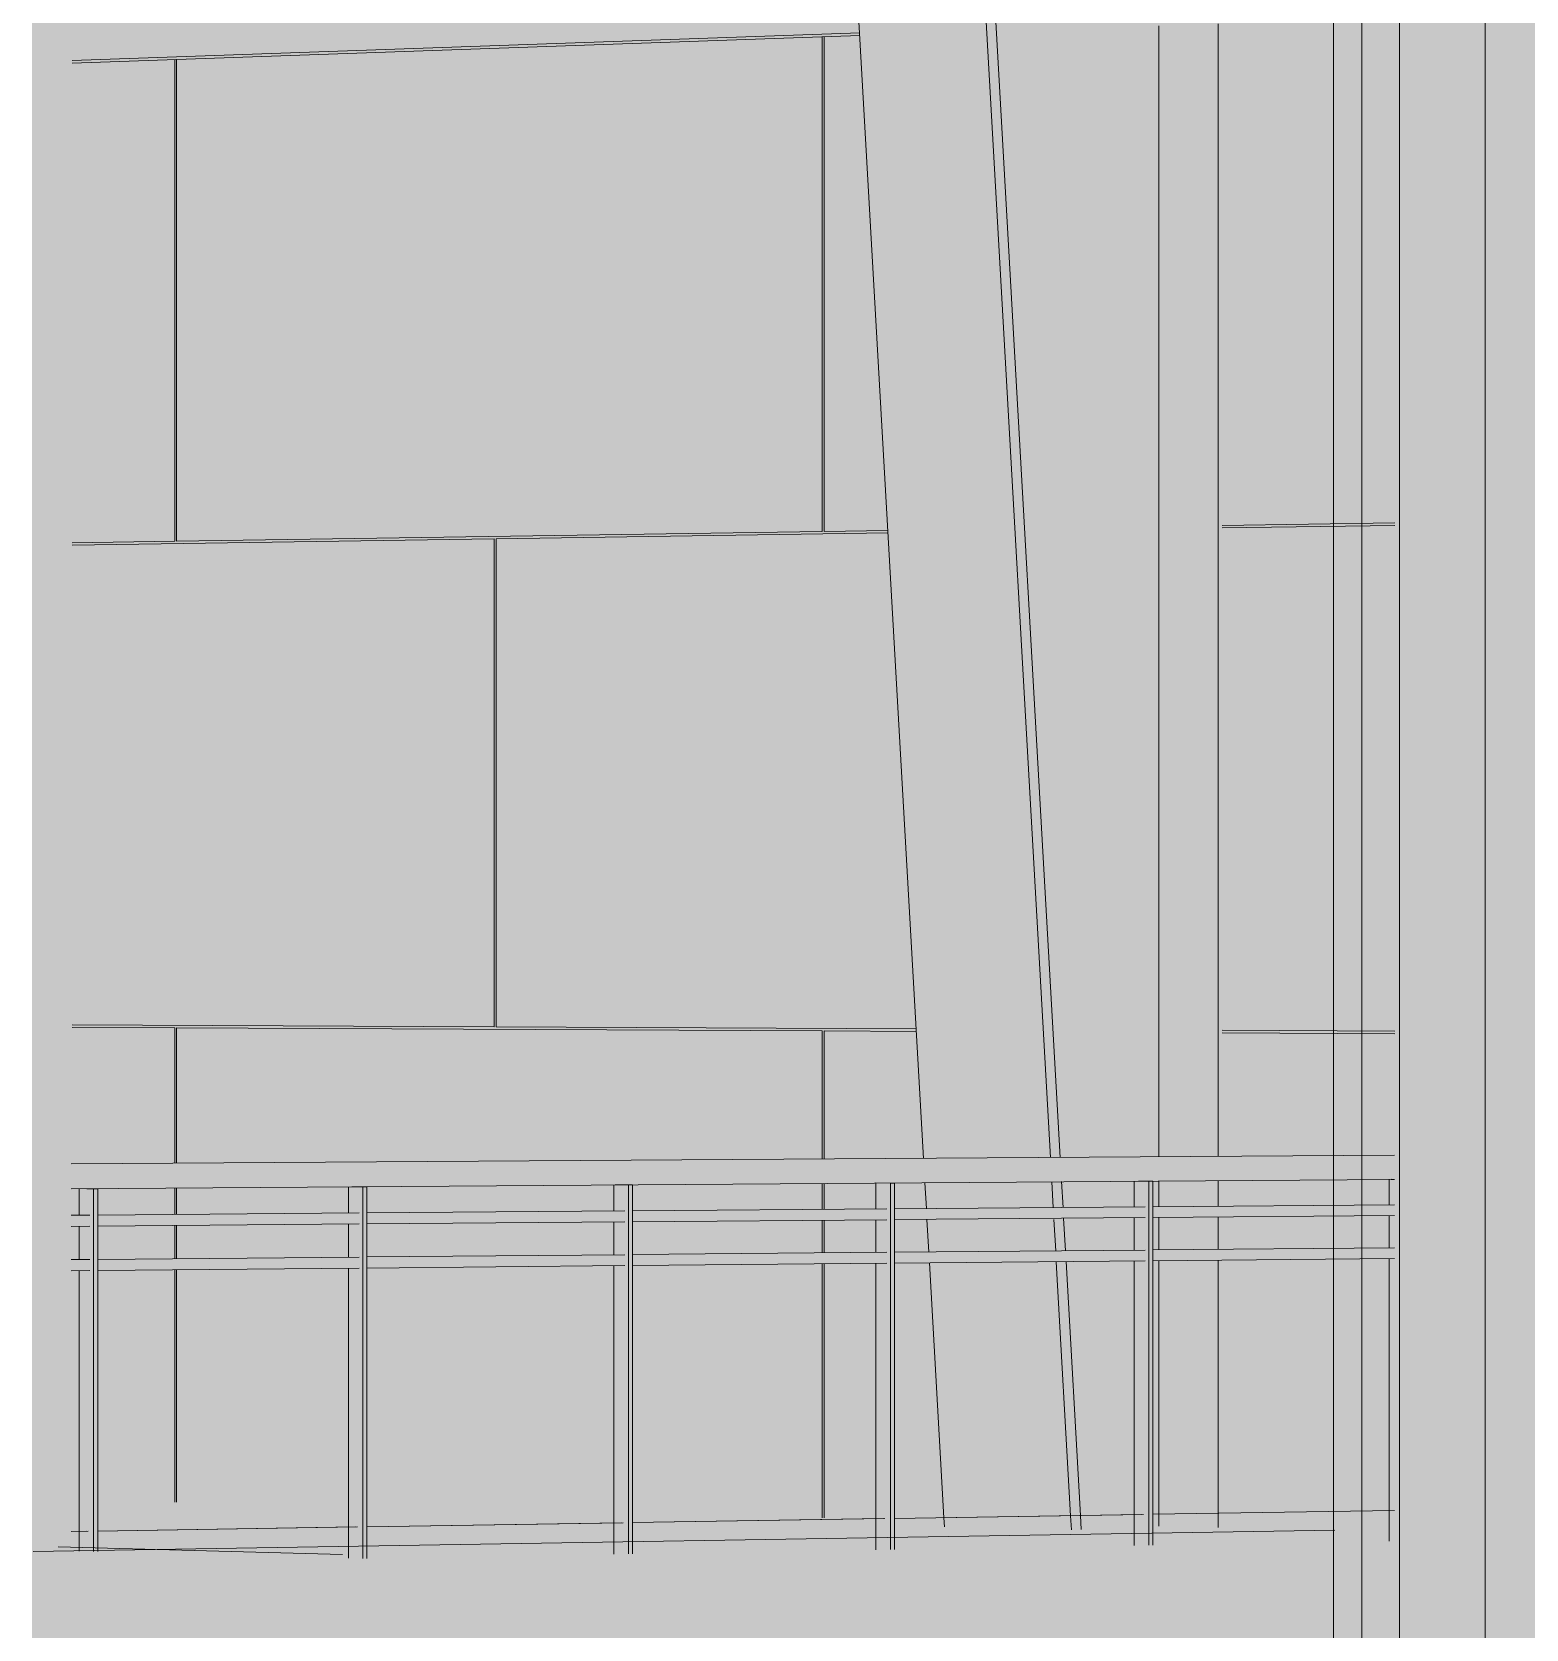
# Model space of a CAD drawing. Header units: inches. Extents: x 30764 to 92544, y -36095 to 66.
# Drawn here: x 30765.6929 to 30765.7522, y 59.9715 to 60.0348 of the extents above; entities that cross this region are included whole.
import ezdxf

# ---------------------------------------------------------------- set-up
doc = ezdxf.new("R2010")
doc.units = ezdxf.units.IN
doc.header["$MEASUREMENT"] = 0
for name, color, linetype, lineweight in [('A-FLOR-HRAL', 11, 'Continuous', 9), ('A-GLAZ-CURT', 52, 'Continuous', 9), ('A-GLAZ-CWMG', 51, 'Continuous', 9), ('A-WALL-PATT', 111, 'Continuous', 13), ('L-SITE-WALL', 31, 'Continuous', 13), ('Q-CASE', 31, 'Continuous', 9), ('S-BEAM', 12, 'Continuous', 9), ('S-COLS', 52, 'Continuous', 9)]:
    doc.layers.add(name, color=color, linetype=linetype, lineweight=lineweight)

# ---------------------------------------------------------------- blocks, each defined once
blk = doc.blocks.new('FP_44-Entrance - Xcel')
at = {"layer": 'A-WALL-PATT', "lineweight": 9}
for p, q in [((-2803.512706, 60.03463), (-2803.512706, 60.015017)), ((-2803.512637, 60.015018), (-2803.512637, 60.034633)), ((-2803.538396, 60.033737), (-2803.538396, 60.014629)), ((-2803.538331, 60.01463), (-2803.538331, 60.033739)), ((-2803.489991, 60.015359), (-2803.496847, 60.015256)), ((-2803.525719, 60.01472), (-2803.542473, 60.014469)), ((-2803.512706, 60.015017), (-2803.538331, 60.01463)), ((-2803.525719, 60.01472), (-2803.525719, 59.995362)), ((-2803.510095, 60.014954), (-2803.525652, 60.014721)), ((-2803.525652, 60.014721), (-2803.525652, 59.995362)), ((-2803.5101, 60.015056), (-2803.512637, 60.015018)), ((-2803.489991, 60.015255), (-2803.496847, 60.015152)), ((-2803.538396, 60.014629), (-2803.542473, 60.014568)), ((-2803.525719, 59.995362), (-2803.542473, 59.995441)), ((-2803.538396, 59.995323), (-2803.542473, 59.995342)), ((-2803.538396, 59.995323), (-2803.538396, 59.989951)), ((-2803.538331, 59.989952), (-2803.538331, 59.995322)), ((-2803.512706, 59.995199), (-2803.538331, 59.995322)), ((-2803.508978, 59.995283), (-2803.525652, 59.995362)), ((-2803.512706, 59.995199), (-2803.512706, 59.990113)), ((-2803.512637, 59.990113), (-2803.512637, 59.995198)), ((-2803.508972, 59.995181), (-2803.512637, 59.995198)), ((-2803.489991, 59.995194), (-2803.496847, 59.995226)), ((-2803.489991, 59.995089), (-2803.496847, 59.995122)), ((-2803.538396, 59.98897), (-2803.538396, 59.987917)), ((-2803.538331, 59.987917), (-2803.538331, 59.988971)), ((-2803.512706, 59.989153), (-2803.512706, 59.98812)), ((-2803.512637, 59.988121), (-2803.512637, 59.989154)), ((-2803.538396, 59.987477), (-2803.538396, 59.986159)), ((-2803.538331, 59.98616), (-2803.538331, 59.987478)), ((-2803.512706, 59.987688), (-2803.512706, 59.986392)), ((-2803.512637, 59.986393), (-2803.512637, 59.987689)), ((-2803.538396, 59.98572), (-2803.538396, 59.976513)), ((-2803.538331, 59.976512), (-2803.538331, 59.98572)), ((-2803.512706, 59.98596), (-2803.512706, 59.975892)), ((-2803.512637, 59.97589), (-2803.512637, 59.985961))]:
    blk.add_line(p, q, dxfattribs=at)

msp = doc.modelspace()

# ---------------------------------------------------------------- hatches: boundary and pattern name
at = {"layer": 'A-FLOR-HRAL', "lineweight": 5}
h = msp.add_hatch(color=256, dxfattribs=at)
h.paths.add_polyline_path([(30765.639455, 59.98905), (30765.684888, 59.989361), (30765.684888, 59.989866), (30765.639484, 59.989566), (30765.639457, 59.989097)], flags=0)
h.paths.add_polyline_path([(30765.694476, 59.989426), (30765.746984, 59.989824), (30765.746978, 59.990264), (30765.712875, 59.990048), (30765.694476, 59.989877), (30765.694476, 59.989519)], flags=0)
h.paths.add_polyline_path([(30765.756427, 59.989849), (30765.758118, 59.989861), (30765.75808, 59.990054), (30765.757973, 59.990215), (30765.757815, 59.990316), (30765.757725, 59.990337), (30765.756427, 59.990293), (30765.756427, 59.989905)], flags=0)
h = msp.add_hatch(color=256, dxfattribs=at)
h.paths.add_polyline_path([(30765.639426, 59.988548), (30765.684888, 59.988911), (30765.684888, 59.989361), (30765.639455, 59.98905), (30765.639426, 59.988549)], flags=0)
h.paths.add_polyline_path([(30765.694476, 59.988939), (30765.746984, 59.989326), (30765.746984, 59.989785), (30765.694476, 59.989426), (30765.694476, 59.98896)], flags=0)
h.paths.add_polyline_path([(30765.756427, 59.989381), (30765.757815, 59.989412), (30765.757973, 59.989509), (30765.75808, 59.989668), (30765.758118, 59.989861), (30765.756427, 59.989849), (30765.756427, 59.989383)], flags=0)
h = msp.add_hatch(color=256, dxfattribs=at)
h.paths.add_polyline_path([(30765.695362, 59.974551), (30765.695362, 59.985696), (30765.695234, 59.985695), (30765.695234, 59.975354), (30765.694791, 59.975347), (30765.694791, 59.974566), (30765.695234, 59.974554)], flags=0)
h.paths.add_polyline_path([(30765.695219, 59.986135), (30765.695362, 59.986136), (30765.695362, 59.987457), (30765.694791, 59.987452), (30765.694791, 59.986138), (30765.694934, 59.986139)], flags=0)
h.paths.add_polyline_path([(30765.695219, 59.987896), (30765.695362, 59.987897), (30765.695362, 59.988937), (30765.694791, 59.988929), (30765.694791, 59.987898), (30765.694934, 59.987899)], flags=0)
for points in [[(30765.69553, 59.974546), (30765.69553, 59.988938), (30765.695362, 59.988937), (30765.695362, 59.974551)], [(30765.706047, 59.974277), (30765.706213, 59.974279), (30765.706213, 59.989014), (30765.706047, 59.989013), (30765.706047, 59.9754)], [(30765.716586, 59.974453), (30765.716749, 59.974456), (30765.716749, 59.98909), (30765.716586, 59.989089), (30765.716586, 59.977195)], [(30765.726981, 59.974627), (30765.727142, 59.97463), (30765.727142, 59.989164), (30765.726981, 59.989163), (30765.726981, 59.977194)], [(30765.737235, 59.974799), (30765.737394, 59.974801), (30765.737394, 59.989237), (30765.737235, 59.989236), (30765.737235, 59.977193)], [(30765.74677, 59.976175), (30765.746985, 59.976178), (30765.746985, 59.986173), (30765.74677, 59.986171), (30765.74677, 59.977193)], [(30765.694791, 59.975347), (30765.695234, 59.975354), (30765.695234, 59.985695), (30765.694791, 59.985691), (30765.694791, 59.975401)], [(30765.705474, 59.975517), (30765.705917, 59.975524), (30765.705917, 59.985794), (30765.705474, 59.98579), (30765.705474, 59.976088)], [(30765.71601, 59.975685), (30765.716453, 59.975692), (30765.716453, 59.985891), (30765.71601, 59.985887), (30765.71601, 59.977195)], [(30765.726403, 59.975851), (30765.726847, 59.975858), (30765.726847, 59.985987), (30765.726403, 59.985983), (30765.726403, 59.977194)], [(30765.736655, 59.976014), (30765.737099, 59.976021), (30765.737099, 59.986082), (30765.736655, 59.986078), (30765.736655, 59.977193)]]:
    msp.add_hatch(color=256, dxfattribs=at).paths.add_polyline_path(points, flags=0)
h = msp.add_hatch(color=256, dxfattribs=at)
h.paths.add_polyline_path([(30765.705844, 59.974273), (30765.706047, 59.974277), (30765.706047, 59.985795), (30765.705917, 59.985794), (30765.705917, 59.975524), (30765.705474, 59.975517), (30765.705474, 59.974283), (30765.70576, 59.974275)], flags=0)
h.paths.add_polyline_path([(30765.705904, 59.986231), (30765.706047, 59.986232), (30765.706047, 59.987543), (30765.705474, 59.987539), (30765.705474, 59.986233), (30765.705617, 59.986235)], flags=0)
h.paths.add_polyline_path([(30765.705904, 59.987979), (30765.706047, 59.98798), (30765.706047, 59.989013), (30765.705474, 59.989009), (30765.705474, 59.987982), (30765.705617, 59.987983)], flags=0)
h = msp.add_hatch(color=256, dxfattribs=at)
h.paths.add_polyline_path([(30765.71601, 59.974443), (30765.716586, 59.974453), (30765.716586, 59.985892), (30765.716453, 59.985891), (30765.716453, 59.975692), (30765.71601, 59.975685), (30765.71601, 59.975088)], flags=0)
h.paths.add_polyline_path([(30765.716442, 59.986325), (30765.716586, 59.986326), (30765.716586, 59.987629), (30765.71601, 59.987624), (30765.71601, 59.986328), (30765.716154, 59.986329)], flags=0)
h.paths.add_polyline_path([(30765.716442, 59.988062), (30765.716586, 59.988063), (30765.716586, 59.989089), (30765.71601, 59.989081), (30765.71601, 59.988064), (30765.716154, 59.988065)], flags=0)
h = msp.add_hatch(color=256, dxfattribs=at)
h.paths.add_polyline_path([(30765.726403, 59.974617), (30765.726981, 59.974627), (30765.726981, 59.985988), (30765.726847, 59.985987), (30765.726847, 59.975858), (30765.726403, 59.975851), (30765.726403, 59.975087)], flags=0)
h.paths.add_polyline_path([(30765.726836, 59.986418), (30765.726981, 59.98642), (30765.726981, 59.987713), (30765.726403, 59.987708), (30765.726403, 59.986421), (30765.726547, 59.986422)], flags=0)
h.paths.add_polyline_path([(30765.726836, 59.988143), (30765.726981, 59.988144), (30765.726981, 59.989163), (30765.726403, 59.989158), (30765.726403, 59.988145), (30765.726547, 59.988146)], flags=0)
h = msp.add_hatch(color=256, dxfattribs=at)
h.paths.add_polyline_path([(30765.736655, 59.974789), (30765.737235, 59.974799), (30765.737235, 59.986083), (30765.737099, 59.986082), (30765.737099, 59.976021), (30765.736655, 59.976014), (30765.736655, 59.975086)], flags=0)
h.paths.add_polyline_path([(30765.73709, 59.98651), (30765.737235, 59.986511), (30765.737235, 59.987796), (30765.736655, 59.987791), (30765.736655, 59.986513), (30765.7368, 59.986514)], flags=0)
h.paths.add_polyline_path([(30765.73709, 59.988223), (30765.737235, 59.988224), (30765.737235, 59.989236), (30765.736655, 59.989232), (30765.736655, 59.988225), (30765.7368, 59.988227)], flags=0)
h = msp.add_hatch(color=256, dxfattribs=at)
h.paths.add_polyline_path([(30765.74677, 59.974958), (30765.746985, 59.974962), (30765.746985, 59.976178), (30765.74677, 59.976175), (30765.74677, 59.975086)], flags=0)
h.paths.add_polyline_path([(30765.74677, 59.986603), (30765.746985, 59.986604), (30765.746985, 59.987875), (30765.74677, 59.987873), (30765.74677, 59.986607)], flags=0)
h.paths.add_polyline_path([(30765.74677, 59.988304), (30765.746985, 59.988305), (30765.746985, 59.989312), (30765.74677, 59.989279), (30765.74677, 59.988307)], flags=0)
h = msp.add_hatch(color=256, dxfattribs=at)
h.paths.add_polyline_path([(30765.639336, 59.987002), (30765.684888, 59.987372), (30765.684888, 59.987815), (30765.639363, 59.987459)], flags=0)
h.paths.add_polyline_path([(30765.694476, 59.987449), (30765.746984, 59.987875), (30765.746984, 59.988301), (30765.694476, 59.98789), (30765.694476, 59.987727)], flags=0)
h.paths.add_polyline_path([(30765.756427, 59.987952), (30765.757826, 59.987963), (30765.757826, 59.988385), (30765.756427, 59.988374)], flags=0)
h = msp.add_hatch(color=256, dxfattribs=at)
h.paths.add_polyline_path([(30765.639231, 59.985177), (30765.684888, 59.985599), (30765.684888, 59.986042), (30765.639257, 59.985634)], flags=0)
h.paths.add_polyline_path([(30765.694476, 59.985688), (30765.746984, 59.986173), (30765.746984, 59.986599), (30765.694476, 59.986128)], flags=0)
h.paths.add_polyline_path([(30765.756427, 59.986261), (30765.757826, 59.986274), (30765.757826, 59.986696), (30765.756427, 59.986683)], flags=0)
at = {"layer": 'A-FLOR-HRAL', "lineweight": 5, "transparency": 33554466}
for points in [[(30765.737394, 59.976026), (30765.746984, 59.976178), (30765.746984, 59.986175), (30765.737394, 59.986086), (30765.737394, 59.977193)], [(30765.695234, 59.975354), (30765.695234, 59.985695), (30765.695163, 59.985694), (30765.695163, 59.975356)], [(30765.69553, 59.975359), (30765.705917, 59.975524), (30765.705917, 59.985795), (30765.69553, 59.985699), (30765.69553, 59.975401)], [(30765.705917, 59.975524), (30765.705917, 59.985794), (30765.705845, 59.985793), (30765.705845, 59.975526)], [(30765.706213, 59.975529), (30765.716454, 59.975692), (30765.716454, 59.985893), (30765.706213, 59.985798), (30765.706213, 59.976088)], [(30765.716454, 59.975692), (30765.716454, 59.985891), (30765.716382, 59.98589), (30765.716382, 59.975694)], [(30765.716749, 59.975697), (30765.726847, 59.975858), (30765.726847, 59.985989), (30765.716749, 59.985896), (30765.716749, 59.977195)], [(30765.726847, 59.975858), (30765.726847, 59.985987), (30765.726774, 59.985987), (30765.726774, 59.975859)], [(30765.727142, 59.975862), (30765.737099, 59.976021), (30765.737099, 59.986084), (30765.727142, 59.985992), (30765.727142, 59.977194)], [(30765.737099, 59.976021), (30765.737099, 59.986082), (30765.737027, 59.986081), (30765.737027, 59.976023)]]:
    msp.add_hatch(color=256, dxfattribs=at).paths.add_polyline_path(points, flags=0)
h = msp.add_hatch(color=256, dxfattribs=at)
h.paths.add_polyline_path([(30765.684698, 59.975186), (30765.684888, 59.975189), (30765.684888, 59.985601), (30765.684698, 59.985599), (30765.684698, 59.975402)], flags=0)
h.paths.add_polyline_path([(30765.694476, 59.975342), (30765.695234, 59.975354), (30765.695234, 59.985697), (30765.694476, 59.98569), (30765.694476, 59.975401)], flags=0)
at = {"layer": 'A-GLAZ-CURT', "lineweight": 5, "transparency": 33554458}
msp.add_hatch(color=256, dxfattribs=at).paths.add_polyline_path([(30765.692925, 59.867912), (30765.747186, 59.872536), (30765.747186, 60.079115), (30765.692925, 60.081986), (30765.692925, 59.872348)], flags=0)
at = {"layer": 'A-GLAZ-CWMG', "lineweight": 5}
for points in [[(30765.75058, 59.872112), (30765.75058, 60.079379), (30765.747186, 60.079115), (30765.747186, 59.872536), (30765.750391, 59.872135)], [(30765.75058, 59.872112), (30765.753821, 59.872389), (30765.753821, 60.079207), (30765.75058, 60.079379), (30765.75058, 59.881053)], [(30765.747186, 59.872536), (30765.747186, 60.079115), (30765.744561, 60.078912), (30765.744561, 59.872865)]]:
    msp.add_hatch(color=256, dxfattribs=at).paths.add_polyline_path(points, flags=0)
at = {"layer": 'L-SITE-WALL', "lineweight": 5}
h = msp.add_hatch(color=256, dxfattribs=at)
h.paths.add_polyline_path([(30765.641945, 60.031768), (30765.651205, 60.03209), (30765.649579, 60.058974), (30765.648058, 60.058822), (30765.643489, 60.058517), (30765.642849, 60.047434)], flags=0)
h.paths.add_polyline_path([(30765.664808, 60.032563), (30765.684926, 60.033262), (30765.684926, 60.061184), (30765.667194, 60.061916), (30765.665478, 60.062077), (30765.664808, 60.062154), (30765.664808, 60.04743)], flags=0)
h.paths.add_polyline_path([(30765.694513, 60.033595), (30765.725771, 60.034682), (30765.725632, 60.036883), (30765.725667, 60.035151), (30765.725596, 60.035133), (30765.725555, 60.035115), (30765.724333, 60.035056), (30765.720978, 60.035035), (30765.718963, 60.035105), (30765.718926, 60.035122), (30765.718911, 60.035139), (30765.718933, 60.038134), (30765.71881, 60.040422), (30765.718068, 60.045094), (30765.717915, 60.045441), (30765.71717, 60.046428), (30765.694513, 60.045322), (30765.694513, 60.0404)], flags=0)
h.paths.add_polyline_path([(30765.74037, 60.03519), (30765.746995, 60.03542), (30765.746962, 60.065797), (30765.745094, 60.064644), (30765.740949, 60.062661), (30765.74037, 60.062461), (30765.74037, 60.047415)], flags=0)
h.paths.add_polyline_path([(30765.756429, 60.035748), (30765.792568, 60.037004), (30765.792553, 60.067371), (30765.790576, 60.066948), (30765.786344, 60.066321), (30765.781921, 60.06624), (30765.756429, 60.067409), (30765.756429, 60.047412)], flags=0)
at = {"layer": 'S-BEAM', "lineweight": 5}
h = msp.add_hatch(color=256, dxfattribs=at)
h.paths.add_polyline_path([(30765.626815, 59.972505), (30765.683514, 59.97347), (30765.683514, 59.97391), (30765.626816, 59.972961), (30765.626815, 59.972729)], flags=0)
h.paths.add_polyline_path([(30765.692934, 59.97363), (30765.744562, 59.974509), (30765.744564, 59.974931), (30765.692935, 59.974062), (30765.692934, 59.973826)], flags=0)
h.paths.add_polyline_path([(30765.753854, 59.974667), (30765.79932, 59.975441), (30765.799322, 59.975848), (30765.753855, 59.975077), (30765.753854, 59.974838)], flags=0)
h = msp.add_hatch(color=256, dxfattribs=at)
h.paths.add_polyline_path([(30765.626815, 59.96691), (30765.683514, 59.968071), (30765.683514, 59.97347), (30765.626815, 59.972505), (30765.626815, 59.970752)], flags=0)
h.paths.add_polyline_path([(30765.692934, 59.968264), (30765.744562, 59.969322), (30765.744562, 59.974509), (30765.692934, 59.97363)], flags=0)
h.paths.add_polyline_path([(30765.753854, 59.969512), (30765.79932, 59.970443), (30765.79932, 59.975441), (30765.753854, 59.974667)], flags=0)
at = {"layer": 'S-COLS', "lineweight": 5}
h = msp.add_hatch(color=256, dxfattribs=at)
h.paths.add_polyline_path([(30765.739985, 59.975505), (30765.739985, 59.976064), (30765.737628, 59.976018), (30765.737628, 59.975562)], flags=0)
h.paths.add_polyline_path([(30765.737628, 59.986519), (30765.739985, 59.986541), (30765.739985, 59.987817), (30765.737628, 59.987797), (30765.737628, 59.986695)], flags=0)
h.paths.add_polyline_path([(30765.737628, 59.988231), (30765.739985, 59.98825), (30765.739985, 59.989267), (30765.737628, 59.989246), (30765.737628, 59.988384)], flags=0)
h.paths.add_polyline_path([(30765.737628, 59.990204), (30765.739985, 59.990225), (30765.739985, 60.062328), (30765.737628, 60.061513), (30765.737628, 59.990217)], flags=0)
h = msp.add_hatch(color=256, dxfattribs=at)
h.paths.add_polyline_path([(30765.734551, 59.975512), (30765.736672, 59.975547), (30765.736672, 59.976011), (30765.734524, 59.975976), (30765.734531, 59.975854)], flags=0)
h.paths.add_polyline_path([(30765.737412, 59.975559), (30765.737628, 59.975562), (30765.737628, 59.976026), (30765.737412, 59.976018)], flags=0)
h.paths.add_polyline_path([(30765.733929, 59.986486), (30765.736672, 59.986511), (30765.736672, 59.98779), (30765.733857, 59.987767), (30765.733918, 59.986695)], flags=0)
h.paths.add_polyline_path([(30765.737412, 59.986517), (30765.737628, 59.986519), (30765.737628, 59.987797), (30765.737412, 59.987796), (30765.737412, 59.986695)], flags=0)
h.paths.add_polyline_path([(30765.733832, 59.988202), (30765.736672, 59.988224), (30765.736672, 59.989241), (30765.737412, 59.989236), (30765.737412, 59.98823), (30765.737628, 59.988231), (30765.737628, 59.989249), (30765.733775, 59.989216), (30765.733822, 59.988385)], flags=0)
h.paths.add_polyline_path([(30765.73372, 59.990181), (30765.737628, 59.990217), (30765.737628, 60.061513), (30765.73642, 60.061096), (30765.733368, 60.060384), (30765.733368, 60.047187), (30765.730504, 60.047011), (30765.73372, 59.990187)], flags=0)
h = msp.add_hatch(color=256, dxfattribs=at)
h.paths.add_polyline_path([(30765.734165, 59.97541), (30765.734133, 59.975971), (30765.729105, 59.975854), (30765.729124, 59.975534), (30765.73004, 59.975511)], flags=0)
h.paths.add_polyline_path([(30765.728504, 59.986437), (30765.733538, 59.986483), (30765.733466, 59.987764), (30765.728431, 59.987723), (30765.72849, 59.986695)], flags=0)
h.paths.add_polyline_path([(30765.728406, 59.988159), (30765.733441, 59.988199), (30765.733383, 59.989217), (30765.728349, 59.989174), (30765.728394, 59.988384)], flags=0)
h.paths.add_polyline_path([(30765.728294, 59.990143), (30765.733328, 59.990188), (30765.73011, 60.047032), (30765.727753, 60.046922), (30765.726554, 60.045266), (30765.726429, 60.044896), (30765.725717, 60.040027), (30765.725615, 60.037289), (30765.728293, 59.990148)], flags=0)
h = msp.add_hatch(color=256, dxfattribs=at)
h.paths.add_polyline_path([(30765.734165, 59.97541), (30765.734554, 59.975417), (30765.734522, 59.975977), (30765.734133, 59.975971), (30765.73414, 59.975854)], flags=0)
h.paths.add_polyline_path([(30765.733538, 59.986483), (30765.733927, 59.986487), (30765.733855, 59.987767), (30765.733468, 59.987724), (30765.733526, 59.986695)], flags=0)
h.paths.add_polyline_path([(30765.733441, 59.988199), (30765.73383, 59.988202), (30765.733773, 59.989219), (30765.733384, 59.989213), (30765.73343, 59.988385)], flags=0)
h.paths.add_polyline_path([(30765.733329, 59.990178), (30765.733718, 59.990188), (30765.730499, 60.047051), (30765.730111, 60.04701), (30765.733328, 59.990188)], flags=0)
for points in [[(30765.729103, 59.97589), (30765.734133, 59.975971), (30765.733563, 59.986047), (30765.72853, 59.985987), (30765.729029, 59.97719)], [(30765.734133, 59.975971), (30765.734522, 59.975977), (30765.733952, 59.986051), (30765.733563, 59.986047), (30765.734064, 59.977191)], [(30765.737628, 59.976026), (30765.739985, 59.976064), (30765.739985, 59.986107), (30765.737628, 59.986082), (30765.737628, 59.97719)]]:
    msp.add_hatch(color=256, dxfattribs=at).paths.add_polyline_path(points, flags=0)
h = msp.add_hatch(color=256, dxfattribs=at)
h.paths.add_polyline_path([(30765.734524, 59.975976), (30765.736672, 59.976018), (30765.736672, 59.986076), (30765.733954, 59.986051), (30765.734456, 59.97719)], flags=0)
h.paths.add_polyline_path([(30765.737412, 59.976022), (30765.737628, 59.976026), (30765.737628, 59.986085), (30765.737412, 59.986082), (30765.737412, 59.97719)], flags=0)

# ---------------------------------------------------------------- linework, layer by layer
at = {"layer": 'A-FLOR-HRAL'}
for p, q in [((30765.694476, 59.989929), (30765.746984, 59.990271)), ((30765.746984, 59.989313), (30765.694476, 59.988938)), ((30765.694791, 59.987892), (30765.694791, 59.988941)), ((30765.695362, 59.988937), (30765.695093, 59.98894)), ((30765.69553, 59.988938), (30765.695362, 59.988937)), ((30765.695362, 59.974551), (30765.695362, 59.988937)), ((30765.69553, 59.988938), (30765.69553, 59.974546)), ((30765.705474, 59.987976), (30765.705474, 59.98902)), ((30765.706047, 59.989013), (30765.705608, 59.989018)), ((30765.706213, 59.989014), (30765.706047, 59.989013)), ((30765.706047, 59.974277), (30765.706047, 59.989013)), ((30765.706213, 59.989014), (30765.706213, 59.974279)), ((30765.71601, 59.988058), (30765.71601, 59.989095)), ((30765.716586, 59.989089), (30765.716066, 59.989094)), ((30765.716749, 59.98909), (30765.716586, 59.989089)), ((30765.716586, 59.974453), (30765.716586, 59.989089)), ((30765.716749, 59.98909), (30765.716749, 59.974456)), ((30765.726981, 59.989163), (30765.726403, 59.989169)), ((30765.726403, 59.98814), (30765.726403, 59.989169)), ((30765.727142, 59.989164), (30765.726981, 59.989163)), ((30765.726981, 59.974627), (30765.726981, 59.989163)), ((30765.727142, 59.989164), (30765.727142, 59.97463)), ((30765.736655, 59.98822), (30765.736655, 59.989242)), ((30765.737235, 59.989236), (30765.736821, 59.989241)), ((30765.737394, 59.989237), (30765.737235, 59.989236)), ((30765.737235, 59.974799), (30765.737235, 59.989236)), ((30765.737394, 59.989237), (30765.737394, 59.974801)), ((30765.74677, 59.988299), (30765.74677, 59.989315)), ((30765.746985, 59.989312), (30765.746854, 59.989314)), ((30765.706213, 59.987982), (30765.716442, 59.988062)), ((30765.716749, 59.988064), (30765.726836, 59.988143)), ((30765.727142, 59.988145), (30765.73709, 59.988223)), ((30765.737394, 59.988226), (30765.746984, 59.988301)), ((30765.694476, 59.98789), (30765.695219, 59.987896)), ((30765.694476, 59.987449), (30765.695219, 59.987455)), ((30765.694791, 59.986131), (30765.694791, 59.987452)), ((30765.69553, 59.987898), (30765.705904, 59.987979)), ((30765.69553, 59.987458), (30765.705904, 59.987542)), ((30765.705474, 59.986227), (30765.705474, 59.987539)), ((30765.706213, 59.987545), (30765.716442, 59.987628)), ((30765.71601, 59.986321), (30765.71601, 59.987624)), ((30765.716749, 59.98763), (30765.726836, 59.987712)), ((30765.726403, 59.986414), (30765.726403, 59.987708)), ((30765.727142, 59.987714), (30765.73709, 59.987795)), ((30765.736655, 59.986506), (30765.736655, 59.987791)), ((30765.737394, 59.987797), (30765.746984, 59.987875)), ((30765.74677, 59.986597), (30765.74677, 59.987873)), ((30765.69553, 59.986138), (30765.705904, 59.986231)), ((30765.706213, 59.986234), (30765.716442, 59.986325)), ((30765.716749, 59.986328), (30765.726836, 59.986418)), ((30765.727142, 59.986421), (30765.73709, 59.98651)), ((30765.737394, 59.986513), (30765.746984, 59.986599)), ((30765.737394, 59.986085), (30765.746984, 59.986173)), ((30765.74677, 59.976175), (30765.74677, 59.986171)), ((30765.694476, 59.986128), (30765.695219, 59.986135)), ((30765.694476, 59.985688), (30765.695219, 59.985695)), ((30765.694791, 59.975347), (30765.694791, 59.985691)), ((30765.69553, 59.985698), (30765.705904, 59.985794)), ((30765.705474, 59.975517), (30765.705474, 59.98579)), ((30765.706213, 59.985796), (30765.716442, 59.985891)), ((30765.71601, 59.975685), (30765.71601, 59.985887)), ((30765.716749, 59.985894), (30765.726836, 59.985987)), ((30765.726403, 59.975851), (30765.726403, 59.985983)), ((30765.727142, 59.98599), (30765.73709, 59.986082)), ((30765.736655, 59.976014), (30765.736655, 59.986078)), ((30765.736947, 59.976021), (30765.727142, 59.975865)), ((30765.727142, 59.975862), (30765.73702, 59.97602)), ((30765.736655, 59.974789), (30765.736655, 59.976014)), ((30765.746984, 59.976181), (30765.737394, 59.976029)), ((30765.737394, 59.976026), (30765.746984, 59.976178)), ((30765.74677, 59.974958), (30765.74677, 59.976175)), ((30765.705762, 59.975525), (30765.69553, 59.975362)), ((30765.69553, 59.975359), (30765.705834, 59.975523)), ((30765.705474, 59.974283), (30765.705474, 59.975517)), ((30765.7163, 59.975693), (30765.706213, 59.975532)), ((30765.706213, 59.975529), (30765.716372, 59.975691)), ((30765.71601, 59.974443), (30765.71601, 59.975685)), ((30765.726694, 59.975858), (30765.716749, 59.9757)), ((30765.716749, 59.975697), (30765.726766, 59.975856)), ((30765.726403, 59.974617), (30765.726403, 59.975851)), ((30765.695078, 59.975355), (30765.694476, 59.975345)), ((30765.694476, 59.975342), (30765.69515, 59.975353)), ((30765.694791, 59.974566), (30765.694791, 59.975347))]:
    msp.add_line(p, q, dxfattribs=at)
at = {"layer": 'A-GLAZ-CURT'}
for p, q in [((30765.745685, 60.078999), (30765.745685, 59.872724)), ((30765.747186, 59.872536), (30765.747186, 60.079115))]:
    msp.add_line(p, q, dxfattribs=at)
at = {"layer": 'A-GLAZ-CWMG'}
for p, q in [((30765.75058, 60.079379), (30765.75058, 59.872112)), ((30765.744561, 59.872865), (30765.744561, 60.078912))]:
    msp.add_line(p, q, dxfattribs=at)
at = {"layer": 'L-SITE-WALL'}
msp.add_line((30765.725771, 60.034682), (30765.694513, 60.033595), dxfattribs=at)
at = {"layer": 'Q-CASE'}
msp.add_line((30765.705242, 59.974435), (30765.693959, 59.974731), dxfattribs=at)
at = {"layer": 'S-BEAM'}
for p, q in [((30765.694513, 60.0337), (30765.725765, 60.03479)), ((30765.692969, 59.974547), (30765.744619, 59.975396))]:
    msp.add_line(p, q, dxfattribs=at)
at = {"layer": 'S-COLS'}
for p, q in [((30765.733329, 59.990174), (30765.73011, 60.047032)), ((30765.730499, 60.047051), (30765.733718, 59.990182)), ((30765.728294, 59.990143), (30765.725615, 60.037289)), ((30765.737628, 60.03507), (30765.737628, 59.990204)), ((30765.739985, 59.990222), (30765.739985, 60.035152)), ((30765.728407, 59.988153), (30765.728348, 59.989181)), ((30765.733441, 59.988193), (30765.733383, 59.989218)), ((30765.733773, 59.989222), (30765.733831, 59.988196)), ((30765.737628, 59.989257), (30765.737628, 59.988226)), ((30765.739985, 59.988244), (30765.739985, 59.989273)), ((30765.728505, 59.986431), (30765.728431, 59.987723)), ((30765.733539, 59.986477), (30765.733468, 59.987724)), ((30765.733855, 59.987767), (30765.733928, 59.98648)), ((30765.737628, 59.987797), (30765.737628, 59.986513)), ((30765.739985, 59.986534), (30765.739985, 59.987817)), ((30765.729103, 59.97589), (30765.728529, 59.986)), ((30765.734133, 59.975971), (30765.733563, 59.986047)), ((30765.733952, 59.986051), (30765.734522, 59.975977)), ((30765.737628, 59.986085), (30765.737628, 59.976026)), ((30765.739985, 59.976064), (30765.739985, 59.986107)), ((30765.737628, 59.976026), (30765.737628, 59.975562)), ((30765.739985, 59.975505), (30765.739985, 59.976064)), ((30765.729124, 59.975534), (30765.729103, 59.97589)), ((30765.734165, 59.97541), (30765.734133, 59.975971)), ((30765.734522, 59.975977), (30765.734554, 59.975417))]:
    msp.add_line(p, q, dxfattribs=at)

# ---------------------------------------------------------------- block references
at = {"layer": 'L-SITE-WALL', "lineweight": 9}
msp.add_blockref('FP_44-Entrance - Xcel', (33569.236985, 0), dxfattribs=at)

doc.saveas('drawing.dxf')
